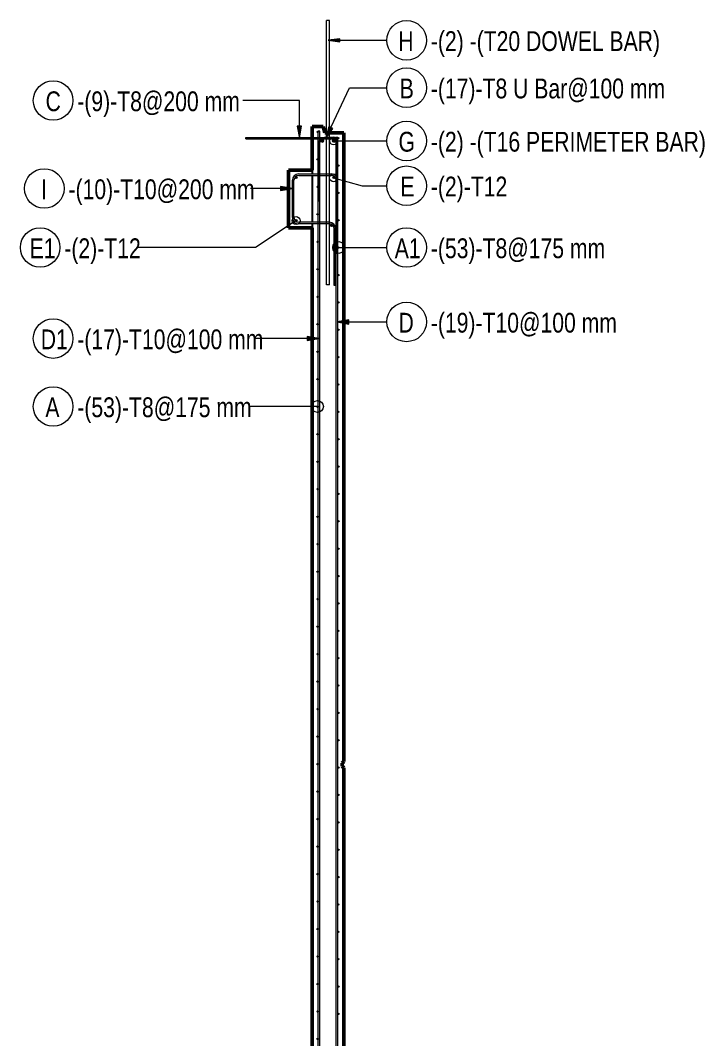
# Model space of a CAD drawing. Header units: millimetres. Extents: x -7118 to 5307, y -2677 to 10400.
# Drawn here: x 983 to 5307, y 1933 to 8370 of the extents above; entities that cross this region are included whole.
import ezdxf

# ---------------------------------------------------------------- set-up
doc = ezdxf.new("R2010")
doc.units = ezdxf.units.MM
for name, color, linetype, lineweight in [('A-WALL', 113, 'Continuous', 25), ('S-BEAM', 12, 'Continuous', 18), ('S-RBAR', 171, 'Continuous', 18), ('S-RBAR-IDEN', 171, 'Continuous', 9)]:
    doc.layers.add(name, color=color, linetype=linetype, lineweight=lineweight)
doc.styles.add('Nirmala UI Semilight', font='NirmalaS.ttf', dxfattribs={"width": 0.8, "height": 125})

# ---------------------------------------------------------------- blocks, each defined once
blk = doc.blocks.new('M_Rebar Tag_rfa MARK - DOT 1 MM-794228-Elevation Right 1')
at = {"layer": 'S-RBAR-IDEN'}
blk.add_circle((18532.4, -1343.3), 125, dxfattribs=at)
blk = doc.blocks.new('M_Rebar Tag_rfa Dimension - ARROW-793927-Elevation Right 1')
at = {"layer": 'S-RBAR-IDEN'}
blk.add_circle((18532.4, -1674.6), 125, dxfattribs=at)
blk = doc.blocks.new('M_Rebar Tag_rfa MARK - ARROW-794226-Elevation Right 1')
at = {"layer": 'S-RBAR-IDEN'}
blk.add_circle((18532.4, 8244), 125, dxfattribs=at)
blk = doc.blocks.new('M_Rebar Tag_rfa Dimension - DOT 1_5-793931-Elevation Right 1')
at = {"layer": 'S-RBAR-IDEN'}
blk.add_circle((18532.4, 6935.7), 125, dxfattribs=at)
blk = doc.blocks.new('M_Rebar Tag_rfa Dimension - DOT-793929-Elevation Right 1')
at = {"layer": 'S-RBAR-IDEN'}
blk.add_circle((16216.4, 6935.7), 125, dxfattribs=at)

msp = doc.modelspace()

# ---------------------------------------------------------------- hatches: boundary and pattern name
at = {"layer": 'S-RBAR'}
h = msp.add_hatch(color=256, dxfattribs=at)
edge = h.paths.add_edge_path()
edge.add_arc((2861.21276, 7666), 4, 0, 360)
for points in [[(2861.21276, 7662), (2865.21276, 7666), (2861.21276, 7670), (2857.21276, 7666)], [(2893.84263, 7601.72295), (2899.3705, 7609.3314), (2893.84263, 7616.93986), (2884.89836, 7614.03369), (2884.89836, 7604.62912)], [(2966.01492, 7601.72295), (2971.54278, 7609.3314), (2966.01492, 7616.93986), (2957.07065, 7614.03369), (2957.07065, 7604.62912)], [(2993.21276, 7622), (2997.21276, 7626), (2993.21276, 7630), (2989.21276, 7626), (2991.84172, 7623.37104)], [(2861.21276, 7488.40385), (2865.21276, 7492.40385), (2861.21276, 7496.40385), (2857.21276, 7492.40385)], [(2993.21276, 7449.17308), (2997.21276, 7453.17308), (2993.21276, 7457.17308), (2989.21276, 7453.17308)], [(2725.9067, 7371.5726), (2731.9067, 7377.5726), (2725.9067, 7383.5726), (2719.9067, 7377.5726)], [(2963.54278, 7371.5726), (2969.54278, 7377.5726), (2963.54278, 7383.5726), (2957.54278, 7377.5726)], [(2861.21276, 7314.80769), (2865.21276, 7318.80769), (2861.21276, 7322.80769), (2857.21276, 7318.80769)], [(2993.21276, 7276.34615), (2997.21276, 7280.34615), (2993.21276, 7284.34615), (2989.21276, 7280.34615)], [(2861.21276, 7141.21154), (2865.21276, 7145.21154), (2861.21276, 7149.21154), (2857.21276, 7145.21154)], [(2725.9067, 7099.50987), (2731.9067, 7105.50987), (2725.9067, 7111.50987), (2719.9067, 7105.50987)], [(2949.52563, 7068.82974), (2955.52563, 7074.82974), (2949.52563, 7080.82974), (2943.52563, 7074.82974)], [(2993.21276, 7103.51923), (2997.21276, 7107.51923), (2993.21276, 7111.51923), (2989.21276, 7107.51923)], [(2861.21276, 6967.61538), (2865.21276, 6971.61538), (2861.21276, 6975.61538), (2857.21276, 6971.61538)], [(2993.21276, 6930.69231), (2997.21276, 6934.69231), (2993.21276, 6938.69231), (2989.21276, 6934.69231)], [(2861.21276, 6794.01923), (2865.21276, 6798.01923), (2861.21276, 6802.01923), (2857.21276, 6798.01923)], [(2993.21276, 6757.86538), (2997.21276, 6761.86538), (2993.21276, 6765.86538), (2989.21276, 6761.86538)], [(2861.21276, 6620.42308), (2865.21276, 6624.42308), (2861.21276, 6628.42308), (2857.21276, 6624.42308)], [(2993.21276, 6585.03846), (2997.21276, 6589.03846), (2993.21276, 6593.03846), (2989.21276, 6589.03846)], [(2861.21276, 6446.82692), (2865.21276, 6450.82692), (2861.21276, 6454.82692), (2857.21276, 6450.82692)], [(2993.21276, 6412.21154), (2997.21276, 6416.21154), (2993.21276, 6420.21154), (2989.21276, 6416.21154)], [(2861.21276, 6273.23077), (2865.21276, 6277.23077), (2861.21276, 6281.23077), (2857.21276, 6277.23077)], [(2993.21276, 6239.38462), (2997.21276, 6243.38462), (2993.21276, 6247.38462), (2989.21276, 6243.38462)], [(2861.21276, 6099.63462), (2865.21276, 6103.63462), (2861.21276, 6107.63462), (2857.21276, 6103.63462)], [(2993.21276, 6066.55769), (2997.21276, 6070.55769), (2993.21276, 6074.55769), (2989.21276, 6070.55769)], [(2861.21276, 5926.03846), (2865.21276, 5930.03846), (2861.21276, 5934.03846), (2857.21276, 5930.03846)], [(2993.21276, 5893.73077), (2997.21276, 5897.73077), (2993.21276, 5901.73077), (2989.21276, 5897.73077)], [(2861.21276, 5752.44231), (2865.21276, 5756.44231), (2861.21276, 5760.44231), (2857.21276, 5756.44231)], [(2993.21276, 5720.90385), (2997.21276, 5724.90385), (2993.21276, 5728.90385), (2989.21276, 5724.90385)], [(2861.21276, 5578.84615), (2865.21276, 5582.84615), (2861.21276, 5586.84615), (2857.21276, 5582.84615)], [(2993.21276, 5548.07692), (2997.21276, 5552.07692), (2993.21276, 5556.07692), (2989.21276, 5552.07692)], [(2861.21276, 5405.25), (2865.21276, 5409.25), (2861.21276, 5413.25), (2857.21276, 5409.25)], [(2993.21276, 5375.25), (2997.21276, 5379.25), (2993.21276, 5383.25), (2989.21276, 5379.25)], [(2861.21276, 5231.65385), (2865.21276, 5235.65385), (2861.21276, 5239.65385), (2857.21276, 5235.65385)], [(2993.21276, 5202.42308), (2997.21276, 5206.42308), (2993.21276, 5210.42308), (2989.21276, 5206.42308)], [(2861.21276, 5058.05769), (2865.21276, 5062.05769), (2861.21276, 5066.05769), (2857.21276, 5062.05769)], [(2993.21276, 5029.59615), (2997.21276, 5033.59615), (2993.21276, 5037.59615), (2989.21276, 5033.59615)], [(2861.21276, 4884.46154), (2865.21276, 4888.46154), (2861.21276, 4892.46154), (2857.21276, 4888.46154)], [(2993.21276, 4856.76923), (2997.21276, 4860.76923), (2993.21276, 4864.76923), (2989.21276, 4860.76923)], [(2861.21276, 4710.86538), (2865.21276, 4714.86538), (2861.21276, 4718.86538), (2857.21276, 4714.86538)], [(2993.21276, 4683.94231), (2997.21276, 4687.94231), (2993.21276, 4691.94231), (2989.21276, 4687.94231)], [(2861.21276, 4537.26923), (2865.21276, 4541.26923), (2861.21276, 4545.26923), (2857.21276, 4541.26923)], [(2993.21276, 4511.11538), (2997.21276, 4515.11538), (2993.21276, 4519.11538), (2989.21276, 4515.11538)], [(2861.21276, 4363.67308), (2865.21276, 4367.67308), (2861.21276, 4371.67308), (2857.21276, 4367.67308)], [(2993.21276, 4338.28846), (2997.21276, 4342.28846), (2993.21276, 4346.28846), (2989.21276, 4342.28846)], [(2861.21276, 4190.07692), (2865.21276, 4194.07692), (2861.21276, 4198.07692), (2857.21276, 4194.07692)], [(2993.21276, 4165.46154), (2997.21276, 4169.46154), (2993.21276, 4173.46154), (2989.21276, 4169.46154)], [(2861.21276, 4016.48077), (2865.21276, 4020.48077), (2861.21276, 4024.48077), (2857.21276, 4020.48077)], [(2993.21276, 3992.63462), (2997.21276, 3996.63462), (2993.21276, 4000.63462), (2989.21276, 3996.63462)], [(2861.21276, 3842.88462), (2865.21276, 3846.88462), (2861.21276, 3850.88462), (2857.21276, 3846.88462)], [(2993.21276, 3819.80769), (2997.21276, 3823.80769), (2993.21276, 3827.80769), (2989.21276, 3823.80769)], [(2861.21276, 3669.28846), (2865.21276, 3673.28846), (2861.21276, 3677.28846), (2857.21276, 3673.28846)], [(2993.21276, 3646.98077), (2997.21276, 3650.98077), (2993.21276, 3654.98077), (2989.21276, 3650.98077)], [(2861.21276, 3495.69231), (2865.21276, 3499.69231), (2861.21276, 3503.69231), (2857.21276, 3499.69231)], [(2993.21276, 3474.15385), (2997.21276, 3478.15385), (2993.21276, 3482.15385), (2989.21276, 3478.15385)], [(2861.21276, 3322.09615), (2865.21276, 3326.09615), (2861.21276, 3330.09615), (2857.21276, 3326.09615)], [(2993.21276, 3301.32692), (2997.21276, 3305.32692), (2993.21276, 3309.32692), (2989.21276, 3305.32692)], [(2861.21276, 3148.5), (2865.21276, 3152.5), (2861.21276, 3156.5), (2857.21276, 3152.5)], [(2993.21276, 3128.5), (2997.21276, 3132.5), (2993.21276, 3136.5), (2989.21276, 3132.5)], [(2861.21276, 2974.90385), (2865.21276, 2978.90385), (2861.21276, 2982.90385), (2857.21276, 2978.90385)], [(2993.21276, 2955.67308), (2997.21276, 2959.67308), (2993.21276, 2963.67308), (2989.21276, 2959.67308)], [(2861.21276, 2801.30769), (2865.21276, 2805.30769), (2861.21276, 2809.30769), (2857.21276, 2805.30769)], [(2993.21276, 2782.84615), (2997.21276, 2786.84615), (2993.21276, 2790.84615), (2989.21276, 2786.84615)], [(2861.21276, 2627.71154), (2865.21276, 2631.71154), (2861.21276, 2635.71154), (2857.21276, 2631.71154)], [(2993.21276, 2610.01923), (2997.21276, 2614.01923), (2993.21276, 2618.01923), (2989.21276, 2614.01923)], [(2861.21276, 2454.11538), (2865.21276, 2458.11538), (2861.21276, 2462.11538), (2857.21276, 2458.11538)], [(2993.21276, 2437.19231), (2997.21276, 2441.19231), (2993.21276, 2445.19231), (2989.21276, 2441.19231)], [(2861.21276, 2280.51923), (2865.21276, 2284.51923), (2861.21276, 2288.51923), (2857.21276, 2284.51923)], [(2993.21276, 2264.36538), (2997.21276, 2268.36538), (2993.21276, 2272.36538), (2989.21276, 2268.36538)], [(2861.21276, 2106.92308), (2865.21276, 2110.92308), (2861.21276, 2114.92308), (2857.21276, 2110.92308)], [(2993.21276, 2091.53846), (2997.21276, 2095.53846), (2993.21276, 2099.53846), (2989.21276, 2095.53846)], [(2861.21276, 1933.32692), (2865.21276, 1937.32692), (2861.21276, 1941.32692), (2857.21276, 1937.32692)]]:
    msp.add_hatch(color=256, dxfattribs=at).paths.add_polyline_path(points)
h = msp.add_hatch(color=256, dxfattribs=at)
edge = h.paths.add_edge_path()
edge.add_arc((2891.3705, 7609.3314), 8, 0, 360)
h = msp.add_hatch(color=256, dxfattribs=at)
edge = h.paths.add_edge_path()
edge.add_arc((2963.54278, 7609.3314), 8, 0, 360)
h = msp.add_hatch(color=256, dxfattribs=at)
edge = h.paths.add_edge_path()
edge.add_arc((2993.21276, 7626), 4, 0, 360)
h = msp.add_hatch(color=256, dxfattribs=at)
edge = h.paths.add_edge_path()
edge.add_arc((2861.21276, 7492.40385), 4, 0, 360)
h = msp.add_hatch(color=256, dxfattribs=at)
edge = h.paths.add_edge_path()
edge.add_arc((2993.21276, 7453.17308), 4, 0, 360)
h = msp.add_hatch(color=256, dxfattribs=at)
edge = h.paths.add_edge_path()
edge.add_arc((2725.9067, 7377.5726), 6, 0, 360)
h = msp.add_hatch(color=256, dxfattribs=at)
edge = h.paths.add_edge_path()
edge.add_arc((2963.54278, 7377.5726), 6, 0, 360)
h = msp.add_hatch(color=256, dxfattribs=at)
edge = h.paths.add_edge_path()
edge.add_arc((2861.21276, 7318.80769), 4, 0, 360)
h = msp.add_hatch(color=256, dxfattribs=at)
edge = h.paths.add_edge_path()
edge.add_arc((2993.21276, 7280.34615), 4, 0, 360)
h = msp.add_hatch(color=256, dxfattribs=at)
edge = h.paths.add_edge_path()
edge.add_arc((2861.21276, 7145.21154), 4, 0, 360)
h = msp.add_hatch(color=256, dxfattribs=at)
edge = h.paths.add_edge_path()
edge.add_arc((2725.9067, 7105.50987), 6, 0, 360)
h = msp.add_hatch(color=256, dxfattribs=at)
edge = h.paths.add_edge_path()
edge.add_arc((2949.52563, 7074.82974), 6, 0, 360)
h = msp.add_hatch(color=256, dxfattribs=at)
edge = h.paths.add_edge_path()
edge.add_arc((2993.21276, 7107.51923), 4, 0, 360)
h = msp.add_hatch(color=256, dxfattribs=at)
edge = h.paths.add_edge_path()
edge.add_arc((2861.21276, 6971.61538), 4, 0, 360)
h = msp.add_hatch(color=256, dxfattribs=at)
edge = h.paths.add_edge_path()
edge.add_arc((2993.21276, 6934.69231), 4, 0, 360)
h = msp.add_hatch(color=256, dxfattribs=at)
edge = h.paths.add_edge_path()
edge.add_arc((2861.21276, 6798.01923), 4, 0, 360)
h = msp.add_hatch(color=256, dxfattribs=at)
edge = h.paths.add_edge_path()
edge.add_arc((2993.21276, 6761.86538), 4, 0, 360)
h = msp.add_hatch(color=256, dxfattribs=at)
edge = h.paths.add_edge_path()
edge.add_arc((2861.21276, 6624.42308), 4, 0, 360)
h = msp.add_hatch(color=256, dxfattribs=at)
edge = h.paths.add_edge_path()
edge.add_arc((2993.21276, 6589.03846), 4, 0, 360)
h = msp.add_hatch(color=256, dxfattribs=at)
edge = h.paths.add_edge_path()
edge.add_arc((2861.21276, 6450.82692), 4, 0, 360)
h = msp.add_hatch(color=256, dxfattribs=at)
edge = h.paths.add_edge_path()
edge.add_arc((2993.21276, 6416.21154), 4, 0, 360)
h = msp.add_hatch(color=256, dxfattribs=at)
edge = h.paths.add_edge_path()
edge.add_arc((2861.21276, 6277.23077), 4, 0, 360)
h = msp.add_hatch(color=256, dxfattribs=at)
edge = h.paths.add_edge_path()
edge.add_arc((2993.21276, 6243.38462), 4, 0, 360)
h = msp.add_hatch(color=256, dxfattribs=at)
edge = h.paths.add_edge_path()
edge.add_arc((2861.21276, 6103.63462), 4, 0, 360)
h = msp.add_hatch(color=256, dxfattribs=at)
edge = h.paths.add_edge_path()
edge.add_arc((2993.21276, 6070.55769), 4, 0, 360)
h = msp.add_hatch(color=256, dxfattribs=at)
edge = h.paths.add_edge_path()
edge.add_arc((2861.21276, 5930.03846), 4, 0, 360)
h = msp.add_hatch(color=256, dxfattribs=at)
edge = h.paths.add_edge_path()
edge.add_arc((2993.21276, 5897.73077), 4, 0, 360)
h = msp.add_hatch(color=256, dxfattribs=at)
edge = h.paths.add_edge_path()
edge.add_arc((2861.21276, 5756.44231), 4, 0, 360)
h = msp.add_hatch(color=256, dxfattribs=at)
edge = h.paths.add_edge_path()
edge.add_arc((2993.21276, 5724.90385), 4, 0, 360)
h = msp.add_hatch(color=256, dxfattribs=at)
edge = h.paths.add_edge_path()
edge.add_arc((2861.21276, 5582.84615), 4, 0, 360)
h = msp.add_hatch(color=256, dxfattribs=at)
edge = h.paths.add_edge_path()
edge.add_arc((2993.21276, 5552.07692), 4, 0, 360)
h = msp.add_hatch(color=256, dxfattribs=at)
edge = h.paths.add_edge_path()
edge.add_arc((2861.21276, 5409.25), 4, 0, 360)
h = msp.add_hatch(color=256, dxfattribs=at)
edge = h.paths.add_edge_path()
edge.add_arc((2993.21276, 5379.25), 4, 0, 360)
h = msp.add_hatch(color=256, dxfattribs=at)
edge = h.paths.add_edge_path()
edge.add_arc((2861.21276, 5235.65385), 4, 0, 360)
h = msp.add_hatch(color=256, dxfattribs=at)
edge = h.paths.add_edge_path()
edge.add_arc((2993.21276, 5206.42308), 4, 0, 360)
h = msp.add_hatch(color=256, dxfattribs=at)
edge = h.paths.add_edge_path()
edge.add_arc((2861.21276, 5062.05769), 4, 0, 360)
h = msp.add_hatch(color=256, dxfattribs=at)
edge = h.paths.add_edge_path()
edge.add_arc((2993.21276, 5033.59615), 4, 0, 360)
h = msp.add_hatch(color=256, dxfattribs=at)
edge = h.paths.add_edge_path()
edge.add_arc((2861.21276, 4888.46154), 4, 0, 360)
h = msp.add_hatch(color=256, dxfattribs=at)
edge = h.paths.add_edge_path()
edge.add_arc((2993.21276, 4860.76923), 4, 0, 360)
h = msp.add_hatch(color=256, dxfattribs=at)
edge = h.paths.add_edge_path()
edge.add_arc((2861.21276, 4714.86538), 4, 0, 360)
h = msp.add_hatch(color=256, dxfattribs=at)
edge = h.paths.add_edge_path()
edge.add_arc((2993.21276, 4687.94231), 4, 0, 360)
h = msp.add_hatch(color=256, dxfattribs=at)
edge = h.paths.add_edge_path()
edge.add_arc((2861.21276, 4541.26923), 4, 0, 360)
h = msp.add_hatch(color=256, dxfattribs=at)
edge = h.paths.add_edge_path()
edge.add_arc((2993.21276, 4515.11538), 4, 0, 360)
h = msp.add_hatch(color=256, dxfattribs=at)
edge = h.paths.add_edge_path()
edge.add_arc((2861.21276, 4367.67308), 4, 0, 360)
h = msp.add_hatch(color=256, dxfattribs=at)
edge = h.paths.add_edge_path()
edge.add_arc((2993.21276, 4342.28846), 4, 0, 360)
h = msp.add_hatch(color=256, dxfattribs=at)
edge = h.paths.add_edge_path()
edge.add_arc((2861.21276, 4194.07692), 4, 0, 360)
h = msp.add_hatch(color=256, dxfattribs=at)
edge = h.paths.add_edge_path()
edge.add_arc((2993.21276, 4169.46154), 4, 0, 360)
h = msp.add_hatch(color=256, dxfattribs=at)
edge = h.paths.add_edge_path()
edge.add_arc((2861.21276, 4020.48077), 4, 0, 360)
h = msp.add_hatch(color=256, dxfattribs=at)
edge = h.paths.add_edge_path()
edge.add_arc((2993.21276, 3996.63462), 4, 0, 360)
h = msp.add_hatch(color=256, dxfattribs=at)
edge = h.paths.add_edge_path()
edge.add_arc((2861.21276, 3846.88462), 4, 0, 360)
h = msp.add_hatch(color=256, dxfattribs=at)
edge = h.paths.add_edge_path()
edge.add_arc((2993.21276, 3823.80769), 4, 0, 360)
h = msp.add_hatch(color=256, dxfattribs=at)
edge = h.paths.add_edge_path()
edge.add_arc((2861.21276, 3673.28846), 4, 0, 360)
h = msp.add_hatch(color=256, dxfattribs=at)
edge = h.paths.add_edge_path()
edge.add_arc((2993.21276, 3650.98077), 4, 0, 360)
h = msp.add_hatch(color=256, dxfattribs=at)
edge = h.paths.add_edge_path()
edge.add_arc((2861.21276, 3499.69231), 4, 0, 360)
h = msp.add_hatch(color=256, dxfattribs=at)
edge = h.paths.add_edge_path()
edge.add_arc((2993.21276, 3478.15385), 4, 0, 360)
h = msp.add_hatch(color=256, dxfattribs=at)
edge = h.paths.add_edge_path()
edge.add_arc((2861.21276, 3326.09615), 4, 0, 360)
h = msp.add_hatch(color=256, dxfattribs=at)
edge = h.paths.add_edge_path()
edge.add_arc((2993.21276, 3305.32692), 4, 0, 360)
h = msp.add_hatch(color=256, dxfattribs=at)
edge = h.paths.add_edge_path()
edge.add_arc((2861.21276, 3152.5), 4, 0, 360)
h = msp.add_hatch(color=256, dxfattribs=at)
edge = h.paths.add_edge_path()
edge.add_arc((2993.21276, 3132.5), 4, 0, 360)
h = msp.add_hatch(color=256, dxfattribs=at)
edge = h.paths.add_edge_path()
edge.add_arc((2861.21276, 2978.90385), 4, 0, 360)
h = msp.add_hatch(color=256, dxfattribs=at)
edge = h.paths.add_edge_path()
edge.add_arc((2993.21276, 2959.67308), 4, 0, 360)
h = msp.add_hatch(color=256, dxfattribs=at)
edge = h.paths.add_edge_path()
edge.add_arc((2861.21276, 2805.30769), 4, 0, 360)
h = msp.add_hatch(color=256, dxfattribs=at)
edge = h.paths.add_edge_path()
edge.add_arc((2993.21276, 2786.84615), 4, 0, 360)
h = msp.add_hatch(color=256, dxfattribs=at)
edge = h.paths.add_edge_path()
edge.add_arc((2861.21276, 2631.71154), 4, 0, 360)
h = msp.add_hatch(color=256, dxfattribs=at)
edge = h.paths.add_edge_path()
edge.add_arc((2993.21276, 2614.01923), 4, 0, 360)
h = msp.add_hatch(color=256, dxfattribs=at)
edge = h.paths.add_edge_path()
edge.add_arc((2861.21276, 2458.11538), 4, 0, 360)
h = msp.add_hatch(color=256, dxfattribs=at)
edge = h.paths.add_edge_path()
edge.add_arc((2993.21276, 2441.19231), 4, 0, 360)
h = msp.add_hatch(color=256, dxfattribs=at)
edge = h.paths.add_edge_path()
edge.add_arc((2861.21276, 2284.51923), 4, 0, 360)
h = msp.add_hatch(color=256, dxfattribs=at)
edge = h.paths.add_edge_path()
edge.add_arc((2993.21276, 2268.36538), 4, 0, 360)
h = msp.add_hatch(color=256, dxfattribs=at)
edge = h.paths.add_edge_path()
edge.add_arc((2861.21276, 2110.92308), 4, 0, 360)
h = msp.add_hatch(color=256, dxfattribs=at)
edge = h.paths.add_edge_path()
edge.add_arc((2993.21276, 2095.53846), 4, 0, 360)
h = msp.add_hatch(color=256, dxfattribs=at)
edge = h.paths.add_edge_path()
edge.add_arc((2861.21276, 1937.32692), 4, 0, 360)
at = {"layer": 'S-RBAR-IDEN'}
for points in [[(2927.21276, 8244.02067), (3002.21276, 8234.14674), (3002.21276, 8253.89461)], [(2746.19464, 7626), (2759.41917, 7701), (2732.97012, 7701)], [(2912.67328, 7625.95633), (2956.75526, 7688.05839), (2932.85664, 7699.39011)], [(2702.87065, 7308.33273), (2627.87065, 7321.55725), (2627.87065, 7295.10821)], [(2984.21276, 6465.6752), (3059.21276, 6452.45067), (3059.21276, 6478.89972)], [(2870.21276, 6360.61577), (2795.21276, 6373.8403), (2795.21276, 6347.39125)]]:
    msp.add_hatch(color=256, dxfattribs=at).paths.add_polyline_path(points)

# ---------------------------------------------------------------- linework, layer by layer
at = {"layer": 'A-WALL', "lineweight": 50}
for p, q in [((2897.33243, 7700), (2827.21276, 7700)), ((2827.21276, 7700), (2827.21276, 7630)), ((2907.33243, 7660), (2897.33243, 7700)), ((2917.21276, 7660), (2907.33243, 7660)), ((3027.21276, 7660), (2937.21276, 7660)), ((3027.21276, 3690), (3027.21276, 7660)), ((2827.21276, 7622), (2827.21276, 7425)), ((2827.21276, 7060), (2827.21276, -1395)), ((3017.21276, 3680), (3027.21276, 3690)), ((3017.21276, 3660), (3017.21276, 3680)), ((3027.21276, 3650), (3017.21276, 3660)), ((3027.21276, -1395), (3027.21276, 3650))]:
    msp.add_line(p, q, dxfattribs=at)
at = {"layer": 'A-WALL'}
for p, q in [((2827.21276, 7425), (2827.21276, 7400)), ((2827.21276, 7390), (2827.21276, 7095)), ((2827.21276, 7085), (2827.21276, 7060))]:
    msp.add_line(p, q, dxfattribs=at)
at = {"layer": 'S-BEAM', "lineweight": 50}
for p, q in [((2677.21276, 7425), (2677.21276, 7060)), ((2827.21276, 7425), (2677.21276, 7425)), ((2677.21276, 7060), (2827.21276, 7060))]:
    msp.add_line(p, q, dxfattribs=at)
at = {"layer": 'S-BEAM'}
for p, q in [((2827.21276, 7400), (2827.21276, 7425)), ((2827.21276, 7095), (2827.21276, 7390)), ((2827.21276, 7060), (2827.21276, 7085))]:
    msp.add_line(p, q, dxfattribs=at)
at = {"layer": 'S-RBAR'}
for p, q in [((2937.21276, 8370), (2917.21276, 8370)), ((2917.21276, 6700), (2917.21276, 8370)), ((2937.21276, 6700), (2937.21276, 8370)), ((2861.21276, 7670), (2857.21276, 7666)), ((2857.21276, 7666), (2861.21276, 7662)), ((2865.21276, 7666), (2861.21276, 7670)), ((2861.21276, 7662), (2865.21276, 7666)), ((2875.21276, 7669.87159), (2865.21276, 7669.87159)), ((2865.21276, -1365), (2865.21276, 7669.87159)), ((2875.21276, -1365), (2875.21276, 7669.87159)), ((2407.21276, 7630), (2963.21276, 7630)), ((2407.21276, 7622), (2407.21276, 7630)), ((2407.21276, 7622), (2963.21276, 7622)), ((2893.84263, 7616.93986), (2884.89836, 7614.03369)), ((2884.89836, 7614.03369), (2884.89836, 7604.62912)), ((2884.89836, 7604.62912), (2893.84263, 7601.72295)), ((2899.3705, 7609.3314), (2893.84263, 7616.93986)), ((2893.84263, 7601.72295), (2899.3705, 7609.3314)), ((2949.21276, 7630), (2905.21276, 7630)), ((2949.21276, 7622), (2905.21276, 7622)), ((2966.01492, 7616.93986), (2957.07065, 7614.03369)), ((2957.07065, 7614.03369), (2957.07065, 7604.62912)), ((2957.07065, 7604.62912), (2966.01492, 7601.72295)), ((2971.54278, 7609.3314), (2966.01492, 7616.93986)), ((2966.01492, 7601.72295), (2971.54278, 7609.3314)), ((2989.21276, 7630), (2979.21276, 7630)), ((2979.21276, -1365), (2979.21276, 7630)), ((2979.21276, 7606), (2979.21276, 7130)), ((2987.21276, 7606), (2987.21276, 7130)), ((2989.21276, -1365), (2989.21276, 7630)), ((2993.21276, 7630), (2989.21276, 7626)), ((2989.21276, 7626), (2991.84172, 7623.37104)), ((2991.84172, 7623.37104), (2993.21276, 7622)), ((2997.21276, 7626), (2993.21276, 7630)), ((2993.21276, 7622), (2997.21276, 7626)), ((2865.21276, 7590), (2865.21276, 7230)), ((2873.21276, 7590), (2873.21276, 7230)), ((2981.21276, 7230), (2981.21276, 7590)), ((2989.21276, 7230), (2989.21276, 7590)), ((2861.21276, 7496.40385), (2857.21276, 7492.40385)), ((2857.21276, 7492.40385), (2861.21276, 7488.40385)), ((2865.21276, 7492.40385), (2861.21276, 7496.40385)), ((2861.21276, 7488.40385), (2865.21276, 7492.40385)), ((2993.21276, 7457.17308), (2989.21276, 7453.17308)), ((2989.21276, 7453.17308), (2993.21276, 7449.17308)), ((2997.21276, 7453.17308), (2993.21276, 7457.17308)), ((2993.21276, 7449.17308), (2997.21276, 7453.17308)), ((2702.21276, 7125), (2702.21276, 7360)), ((2712.21276, 7125), (2712.21276, 7360)), ((2725.9067, 7383.5726), (2719.9067, 7377.5726)), ((2719.9067, 7377.5726), (2725.9067, 7371.5726)), ((2731.9067, 7377.5726), (2725.9067, 7383.5726)), ((2725.9067, 7371.5726), (2731.9067, 7377.5726)), ((2742.21276, 7400), (2948.02005, 7400)), ((2742.21276, 7390), (2948.02005, 7390)), ((2963.54278, 7383.5726), (2957.54278, 7377.5726)), ((2957.54278, 7377.5726), (2963.54278, 7371.5726)), ((2969.54278, 7377.5726), (2963.54278, 7383.5726)), ((2963.54278, 7371.5726), (2969.54278, 7377.5726)), ((2978.02005, 7360), (2978.02005, 6900)), ((2988.02005, 7360), (2988.02005, 6900)), ((2861.21276, 7322.80769), (2857.21276, 7318.80769)), ((2857.21276, 7318.80769), (2861.21276, 7314.80769)), ((2865.21276, 7318.80769), (2861.21276, 7322.80769)), ((2861.21276, 7314.80769), (2865.21276, 7318.80769)), ((2993.21276, 7284.34615), (2989.21276, 7280.34615)), ((2989.21276, 7280.34615), (2993.21276, 7276.34615)), ((2997.21276, 7280.34615), (2993.21276, 7284.34615)), ((2993.21276, 7276.34615), (2997.21276, 7280.34615)), ((2865.21276, 7230), (2873.21276, 7230)), ((2989.21276, 7230), (2981.21276, 7230)), ((2861.21276, 7149.21154), (2857.21276, 7145.21154)), ((2857.21276, 7145.21154), (2861.21276, 7141.21154)), ((2865.21276, 7145.21154), (2861.21276, 7149.21154)), ((2861.21276, 7141.21154), (2865.21276, 7145.21154)), ((2725.9067, 7111.50987), (2719.9067, 7105.50987)), ((2719.9067, 7105.50987), (2725.9067, 7099.50987)), ((2731.9067, 7105.50987), (2725.9067, 7111.50987)), ((2725.9067, 7099.50987), (2731.9067, 7105.50987)), ((2935.56848, 7095), (2742.21276, 7095)), ((2935.56848, 7085), (2742.21276, 7085)), ((2949.52563, 7080.82974), (2943.52563, 7074.82974)), ((2955.52563, 7074.82974), (2949.52563, 7080.82974)), ((2979.21276, 7130), (2987.21276, 7130)), ((2993.21276, 7111.51923), (2989.21276, 7107.51923)), ((2989.21276, 7107.51923), (2993.21276, 7103.51923)), ((2997.21276, 7107.51923), (2993.21276, 7111.51923)), ((2993.21276, 7103.51923), (2997.21276, 7107.51923)), ((2943.52563, 7074.82974), (2949.52563, 7068.82974)), ((2949.52563, 7068.82974), (2955.52563, 7074.82974)), ((2965.56848, 6695), (2965.56848, 7055)), ((2975.56848, 6695), (2975.56848, 7055)), ((2861.21276, 6975.61538), (2857.21276, 6971.61538)), ((2857.21276, 6971.61538), (2861.21276, 6967.61538)), ((2865.21276, 6971.61538), (2861.21276, 6975.61538)), ((2861.21276, 6967.61538), (2865.21276, 6971.61538)), ((2978.02005, 6900), (2988.02005, 6900)), ((2993.21276, 6938.69231), (2989.21276, 6934.69231)), ((2989.21276, 6934.69231), (2993.21276, 6930.69231)), ((2997.21276, 6934.69231), (2993.21276, 6938.69231)), ((2993.21276, 6930.69231), (2997.21276, 6934.69231)), ((2861.21276, 6802.01923), (2857.21276, 6798.01923)), ((2857.21276, 6798.01923), (2861.21276, 6794.01923)), ((2865.21276, 6798.01923), (2861.21276, 6802.01923)), ((2861.21276, 6794.01923), (2865.21276, 6798.01923)), ((2993.21276, 6765.86538), (2989.21276, 6761.86538)), ((2989.21276, 6761.86538), (2993.21276, 6757.86538)), ((2997.21276, 6761.86538), (2993.21276, 6765.86538)), ((2993.21276, 6757.86538), (2997.21276, 6761.86538)), ((2937.21276, 6700), (2917.21276, 6700)), ((2975.56848, 6695), (2965.56848, 6695)), ((2861.21276, 6628.42308), (2857.21276, 6624.42308)), ((2857.21276, 6624.42308), (2861.21276, 6620.42308)), ((2865.21276, 6624.42308), (2861.21276, 6628.42308)), ((2861.21276, 6620.42308), (2865.21276, 6624.42308)), ((2993.21276, 6593.03846), (2989.21276, 6589.03846)), ((2989.21276, 6589.03846), (2993.21276, 6585.03846)), ((2997.21276, 6589.03846), (2993.21276, 6593.03846)), ((2993.21276, 6585.03846), (2997.21276, 6589.03846)), ((2861.21276, 6454.82692), (2857.21276, 6450.82692)), ((2857.21276, 6450.82692), (2861.21276, 6446.82692)), ((2865.21276, 6450.82692), (2861.21276, 6454.82692)), ((2861.21276, 6446.82692), (2865.21276, 6450.82692)), ((2993.21276, 6420.21154), (2989.21276, 6416.21154)), ((2989.21276, 6416.21154), (2993.21276, 6412.21154)), ((2997.21276, 6416.21154), (2993.21276, 6420.21154)), ((2993.21276, 6412.21154), (2997.21276, 6416.21154)), ((2861.21276, 6281.23077), (2857.21276, 6277.23077)), ((2857.21276, 6277.23077), (2861.21276, 6273.23077)), ((2865.21276, 6277.23077), (2861.21276, 6281.23077)), ((2861.21276, 6273.23077), (2865.21276, 6277.23077)), ((2993.21276, 6247.38462), (2989.21276, 6243.38462)), ((2997.21276, 6243.38462), (2993.21276, 6247.38462)), ((2989.21276, 6243.38462), (2993.21276, 6239.38462)), ((2993.21276, 6239.38462), (2997.21276, 6243.38462)), ((2861.21276, 6107.63462), (2857.21276, 6103.63462)), ((2857.21276, 6103.63462), (2861.21276, 6099.63462)), ((2865.21276, 6103.63462), (2861.21276, 6107.63462)), ((2861.21276, 6099.63462), (2865.21276, 6103.63462)), ((2993.21276, 6074.55769), (2989.21276, 6070.55769)), ((2989.21276, 6070.55769), (2993.21276, 6066.55769)), ((2997.21276, 6070.55769), (2993.21276, 6074.55769)), ((2993.21276, 6066.55769), (2997.21276, 6070.55769)), ((2861.21276, 5934.03846), (2857.21276, 5930.03846)), ((2857.21276, 5930.03846), (2861.21276, 5926.03846)), ((2865.21276, 5930.03846), (2861.21276, 5934.03846)), ((2861.21276, 5926.03846), (2865.21276, 5930.03846)), ((2993.21276, 5901.73077), (2989.21276, 5897.73077)), ((2989.21276, 5897.73077), (2993.21276, 5893.73077)), ((2997.21276, 5897.73077), (2993.21276, 5901.73077)), ((2993.21276, 5893.73077), (2997.21276, 5897.73077)), ((2861.21276, 5760.44231), (2857.21276, 5756.44231)), ((2857.21276, 5756.44231), (2861.21276, 5752.44231)), ((2865.21276, 5756.44231), (2861.21276, 5760.44231)), ((2861.21276, 5752.44231), (2865.21276, 5756.44231)), ((2993.21276, 5728.90385), (2989.21276, 5724.90385)), ((2997.21276, 5724.90385), (2993.21276, 5728.90385)), ((2989.21276, 5724.90385), (2993.21276, 5720.90385)), ((2993.21276, 5720.90385), (2997.21276, 5724.90385)), ((2861.21276, 5586.84615), (2857.21276, 5582.84615)), ((2857.21276, 5582.84615), (2861.21276, 5578.84615)), ((2865.21276, 5582.84615), (2861.21276, 5586.84615)), ((2861.21276, 5578.84615), (2865.21276, 5582.84615)), ((2993.21276, 5556.07692), (2989.21276, 5552.07692)), ((2989.21276, 5552.07692), (2993.21276, 5548.07692)), ((2997.21276, 5552.07692), (2993.21276, 5556.07692)), ((2993.21276, 5548.07692), (2997.21276, 5552.07692)), ((2861.21276, 5413.25), (2857.21276, 5409.25)), ((2857.21276, 5409.25), (2861.21276, 5405.25)), ((2865.21276, 5409.25), (2861.21276, 5413.25)), ((2861.21276, 5405.25), (2865.21276, 5409.25)), ((2993.21276, 5383.25), (2989.21276, 5379.25)), ((2989.21276, 5379.25), (2993.21276, 5375.25)), ((2997.21276, 5379.25), (2993.21276, 5383.25)), ((2993.21276, 5375.25), (2997.21276, 5379.25)), ((2861.21276, 5239.65385), (2857.21276, 5235.65385)), ((2857.21276, 5235.65385), (2861.21276, 5231.65385)), ((2865.21276, 5235.65385), (2861.21276, 5239.65385)), ((2861.21276, 5231.65385), (2865.21276, 5235.65385)), ((2993.21276, 5210.42308), (2989.21276, 5206.42308)), ((2989.21276, 5206.42308), (2993.21276, 5202.42308)), ((2997.21276, 5206.42308), (2993.21276, 5210.42308)), ((2993.21276, 5202.42308), (2997.21276, 5206.42308)), ((2861.21276, 5066.05769), (2857.21276, 5062.05769)), ((2857.21276, 5062.05769), (2861.21276, 5058.05769)), ((2865.21276, 5062.05769), (2861.21276, 5066.05769)), ((2861.21276, 5058.05769), (2865.21276, 5062.05769)), ((2993.21276, 5037.59615), (2989.21276, 5033.59615)), ((2989.21276, 5033.59615), (2993.21276, 5029.59615)), ((2997.21276, 5033.59615), (2993.21276, 5037.59615)), ((2993.21276, 5029.59615), (2997.21276, 5033.59615)), ((2861.21276, 4892.46154), (2857.21276, 4888.46154)), ((2865.21276, 4888.46154), (2861.21276, 4892.46154)), ((2857.21276, 4888.46154), (2861.21276, 4884.46154)), ((2861.21276, 4884.46154), (2865.21276, 4888.46154)), ((2993.21276, 4864.76923), (2989.21276, 4860.76923)), ((2989.21276, 4860.76923), (2993.21276, 4856.76923)), ((2997.21276, 4860.76923), (2993.21276, 4864.76923)), ((2993.21276, 4856.76923), (2997.21276, 4860.76923)), ((2861.21276, 4718.86538), (2857.21276, 4714.86538)), ((2857.21276, 4714.86538), (2861.21276, 4710.86538)), ((2865.21276, 4714.86538), (2861.21276, 4718.86538)), ((2861.21276, 4710.86538), (2865.21276, 4714.86538)), ((2993.21276, 4691.94231), (2989.21276, 4687.94231)), ((2989.21276, 4687.94231), (2993.21276, 4683.94231)), ((2997.21276, 4687.94231), (2993.21276, 4691.94231)), ((2993.21276, 4683.94231), (2997.21276, 4687.94231)), ((2861.21276, 4545.26923), (2857.21276, 4541.26923)), ((2857.21276, 4541.26923), (2861.21276, 4537.26923)), ((2865.21276, 4541.26923), (2861.21276, 4545.26923)), ((2861.21276, 4537.26923), (2865.21276, 4541.26923)), ((2993.21276, 4519.11538), (2989.21276, 4515.11538)), ((2989.21276, 4515.11538), (2993.21276, 4511.11538)), ((2997.21276, 4515.11538), (2993.21276, 4519.11538)), ((2993.21276, 4511.11538), (2997.21276, 4515.11538)), ((2861.21276, 4371.67308), (2857.21276, 4367.67308)), ((2857.21276, 4367.67308), (2861.21276, 4363.67308)), ((2865.21276, 4367.67308), (2861.21276, 4371.67308)), ((2861.21276, 4363.67308), (2865.21276, 4367.67308)), ((2993.21276, 4346.28846), (2989.21276, 4342.28846)), ((2989.21276, 4342.28846), (2993.21276, 4338.28846)), ((2997.21276, 4342.28846), (2993.21276, 4346.28846)), ((2993.21276, 4338.28846), (2997.21276, 4342.28846)), ((2861.21276, 4198.07692), (2857.21276, 4194.07692)), ((2857.21276, 4194.07692), (2861.21276, 4190.07692)), ((2865.21276, 4194.07692), (2861.21276, 4198.07692)), ((2861.21276, 4190.07692), (2865.21276, 4194.07692)), ((2993.21276, 4173.46154), (2989.21276, 4169.46154)), ((2989.21276, 4169.46154), (2993.21276, 4165.46154)), ((2997.21276, 4169.46154), (2993.21276, 4173.46154)), ((2993.21276, 4165.46154), (2997.21276, 4169.46154)), ((2861.21276, 4024.48077), (2857.21276, 4020.48077)), ((2857.21276, 4020.48077), (2861.21276, 4016.48077)), ((2865.21276, 4020.48077), (2861.21276, 4024.48077)), ((2861.21276, 4016.48077), (2865.21276, 4020.48077)), ((2993.21276, 4000.63462), (2989.21276, 3996.63462)), ((2989.21276, 3996.63462), (2993.21276, 3992.63462)), ((2997.21276, 3996.63462), (2993.21276, 4000.63462)), ((2993.21276, 3992.63462), (2997.21276, 3996.63462)), ((2861.21276, 3850.88462), (2857.21276, 3846.88462)), ((2857.21276, 3846.88462), (2861.21276, 3842.88462)), ((2865.21276, 3846.88462), (2861.21276, 3850.88462)), ((2861.21276, 3842.88462), (2865.21276, 3846.88462)), ((2993.21276, 3827.80769), (2989.21276, 3823.80769)), ((2989.21276, 3823.80769), (2993.21276, 3819.80769)), ((2997.21276, 3823.80769), (2993.21276, 3827.80769)), ((2993.21276, 3819.80769), (2997.21276, 3823.80769)), ((2861.21276, 3677.28846), (2857.21276, 3673.28846)), ((2857.21276, 3673.28846), (2861.21276, 3669.28846)), ((2865.21276, 3673.28846), (2861.21276, 3677.28846)), ((2861.21276, 3669.28846), (2865.21276, 3673.28846)), ((2993.21276, 3654.98077), (2989.21276, 3650.98077)), ((2989.21276, 3650.98077), (2993.21276, 3646.98077)), ((2997.21276, 3650.98077), (2993.21276, 3654.98077)), ((2993.21276, 3646.98077), (2997.21276, 3650.98077)), ((2861.21276, 3503.69231), (2857.21276, 3499.69231)), ((2857.21276, 3499.69231), (2861.21276, 3495.69231)), ((2865.21276, 3499.69231), (2861.21276, 3503.69231)), ((2861.21276, 3495.69231), (2865.21276, 3499.69231)), ((2993.21276, 3482.15385), (2989.21276, 3478.15385)), ((2989.21276, 3478.15385), (2993.21276, 3474.15385)), ((2997.21276, 3478.15385), (2993.21276, 3482.15385)), ((2993.21276, 3474.15385), (2997.21276, 3478.15385)), ((2861.21276, 3330.09615), (2857.21276, 3326.09615)), ((2857.21276, 3326.09615), (2861.21276, 3322.09615)), ((2865.21276, 3326.09615), (2861.21276, 3330.09615)), ((2861.21276, 3322.09615), (2865.21276, 3326.09615)), ((2993.21276, 3309.32692), (2989.21276, 3305.32692)), ((2989.21276, 3305.32692), (2993.21276, 3301.32692)), ((2997.21276, 3305.32692), (2993.21276, 3309.32692)), ((2993.21276, 3301.32692), (2997.21276, 3305.32692)), ((2861.21276, 3156.5), (2857.21276, 3152.5)), ((2865.21276, 3152.5), (2861.21276, 3156.5)), ((2857.21276, 3152.5), (2861.21276, 3148.5)), ((2861.21276, 3148.5), (2865.21276, 3152.5)), ((2993.21276, 3136.5), (2989.21276, 3132.5)), ((2989.21276, 3132.5), (2993.21276, 3128.5)), ((2997.21276, 3132.5), (2993.21276, 3136.5)), ((2993.21276, 3128.5), (2997.21276, 3132.5)), ((2861.21276, 2982.90385), (2857.21276, 2978.90385)), ((2857.21276, 2978.90385), (2861.21276, 2974.90385)), ((2865.21276, 2978.90385), (2861.21276, 2982.90385)), ((2861.21276, 2974.90385), (2865.21276, 2978.90385)), ((2993.21276, 2963.67308), (2989.21276, 2959.67308)), ((2997.21276, 2959.67308), (2993.21276, 2963.67308)), ((2989.21276, 2959.67308), (2993.21276, 2955.67308)), ((2993.21276, 2955.67308), (2997.21276, 2959.67308)), ((2861.21276, 2809.30769), (2857.21276, 2805.30769)), ((2857.21276, 2805.30769), (2861.21276, 2801.30769)), ((2865.21276, 2805.30769), (2861.21276, 2809.30769)), ((2861.21276, 2801.30769), (2865.21276, 2805.30769)), ((2993.21276, 2790.84615), (2989.21276, 2786.84615)), ((2989.21276, 2786.84615), (2993.21276, 2782.84615)), ((2997.21276, 2786.84615), (2993.21276, 2790.84615)), ((2993.21276, 2782.84615), (2997.21276, 2786.84615)), ((2861.21276, 2635.71154), (2857.21276, 2631.71154)), ((2857.21276, 2631.71154), (2861.21276, 2627.71154)), ((2865.21276, 2631.71154), (2861.21276, 2635.71154)), ((2861.21276, 2627.71154), (2865.21276, 2631.71154)), ((2993.21276, 2618.01923), (2989.21276, 2614.01923)), ((2989.21276, 2614.01923), (2993.21276, 2610.01923)), ((2997.21276, 2614.01923), (2993.21276, 2618.01923)), ((2993.21276, 2610.01923), (2997.21276, 2614.01923)), ((2861.21276, 2462.11538), (2857.21276, 2458.11538)), ((2857.21276, 2458.11538), (2861.21276, 2454.11538)), ((2865.21276, 2458.11538), (2861.21276, 2462.11538)), ((2861.21276, 2454.11538), (2865.21276, 2458.11538)), ((2993.21276, 2445.19231), (2989.21276, 2441.19231)), ((2989.21276, 2441.19231), (2993.21276, 2437.19231)), ((2997.21276, 2441.19231), (2993.21276, 2445.19231)), ((2993.21276, 2437.19231), (2997.21276, 2441.19231)), ((2861.21276, 2288.51923), (2857.21276, 2284.51923)), ((2857.21276, 2284.51923), (2861.21276, 2280.51923)), ((2865.21276, 2284.51923), (2861.21276, 2288.51923)), ((2861.21276, 2280.51923), (2865.21276, 2284.51923)), ((2993.21276, 2272.36538), (2989.21276, 2268.36538)), ((2989.21276, 2268.36538), (2993.21276, 2264.36538)), ((2997.21276, 2268.36538), (2993.21276, 2272.36538)), ((2993.21276, 2264.36538), (2997.21276, 2268.36538)), ((2861.21276, 2114.92308), (2857.21276, 2110.92308)), ((2857.21276, 2110.92308), (2861.21276, 2106.92308)), ((2865.21276, 2110.92308), (2861.21276, 2114.92308)), ((2861.21276, 2106.92308), (2865.21276, 2110.92308)), ((2993.21276, 2099.53846), (2989.21276, 2095.53846)), ((2989.21276, 2095.53846), (2993.21276, 2091.53846)), ((2997.21276, 2095.53846), (2993.21276, 2099.53846)), ((2993.21276, 2091.53846), (2997.21276, 2095.53846)), ((2861.21276, 1941.32692), (2857.21276, 1937.32692)), ((2857.21276, 1937.32692), (2861.21276, 1933.32692)), ((2865.21276, 1937.32692), (2861.21276, 1941.32692)), ((2861.21276, 1933.32692), (2865.21276, 1937.32692))]:
    msp.add_line(p, q, dxfattribs=at)
for centre, radius in [((2861.21276, 7666), 4), ((2891.3705, 7609.3314), 8), ((2963.54278, 7609.3314), 8), ((2993.21276, 7626), 4), ((2861.21276, 7492.40385), 4), ((2993.21276, 7453.17308), 4), ((2725.9067, 7377.5726), 6), ((2963.54278, 7377.5726), 6), ((2861.21276, 7318.80769), 4), ((2993.21276, 7280.34615), 4), ((2861.21276, 7145.21154), 4), ((2725.9067, 7105.50987), 6), ((2949.52563, 7074.82974), 6), ((2993.21276, 7107.51923), 4), ((2861.21276, 6971.61538), 4), ((2993.21276, 6934.69231), 4), ((2861.21276, 6798.01923), 4), ((2993.21276, 6761.86538), 4), ((2861.21276, 6624.42308), 4), ((2993.21276, 6589.03846), 4), ((2861.21276, 6450.82692), 4), ((2993.21276, 6416.21154), 4), ((2861.21276, 6277.23077), 4), ((2993.21276, 6243.38462), 4), ((2861.21276, 6103.63462), 4), ((2993.21276, 6070.55769), 4), ((2861.21276, 5930.03846), 4), ((2993.21276, 5897.73077), 4), ((2861.21276, 5756.44231), 4), ((2993.21276, 5724.90385), 4), ((2861.21276, 5582.84615), 4), ((2993.21276, 5552.07692), 4), ((2861.21276, 5409.25), 4), ((2993.21276, 5379.25), 4), ((2861.21276, 5235.65385), 4), ((2993.21276, 5206.42308), 4), ((2861.21276, 5062.05769), 4), ((2993.21276, 5033.59615), 4), ((2861.21276, 4888.46154), 4), ((2993.21276, 4860.76923), 4), ((2861.21276, 4714.86538), 4), ((2993.21276, 4687.94231), 4), ((2861.21276, 4541.26923), 4), ((2993.21276, 4515.11538), 4), ((2861.21276, 4367.67308), 4), ((2993.21276, 4342.28846), 4), ((2861.21276, 4194.07692), 4), ((2993.21276, 4169.46154), 4), ((2861.21276, 4020.48077), 4), ((2993.21276, 3996.63462), 4), ((2861.21276, 3846.88462), 4), ((2993.21276, 3823.80769), 4), ((2861.21276, 3673.28846), 4), ((2993.21276, 3650.98077), 4), ((2861.21276, 3499.69231), 4), ((2993.21276, 3478.15385), 4), ((2861.21276, 3326.09615), 4), ((2993.21276, 3305.32692), 4), ((2861.21276, 3152.5), 4), ((2993.21276, 3132.5), 4), ((2861.21276, 2978.90385), 4), ((2993.21276, 2959.67308), 4), ((2861.21276, 2805.30769), 4), ((2993.21276, 2786.84615), 4), ((2861.21276, 2631.71154), 4), ((2993.21276, 2614.01923), 4), ((2861.21276, 2458.11538), 4), ((2993.21276, 2441.19231), 4), ((2861.21276, 2284.51923), 4), ((2993.21276, 2268.36538), 4), ((2861.21276, 2110.92308), 4), ((2993.21276, 2095.53846), 4), ((2861.21276, 1937.32692), 4)]:
    msp.add_circle(centre, radius, dxfattribs=at)
for centre, radius, start, end in [((2905.21276, 7590), 40, 90, 180), ((2905.21276, 7590), 32, 90, 180), ((2949.21276, 7590), 40, 360, 90), ((2949.21276, 7590), 32, 0, 90), ((2963.21276, 7606), 24, 0, 90), ((2963.21276, 7606), 16, 0, 90), ((2742.21276, 7360), 40, 90, 180), ((2742.21276, 7360), 30, 90, 180), ((2948.02005, 7360), 40, 360, 90), ((2948.02005, 7360), 30, 360, 90), ((2742.21276, 7125), 40, 180, 270), ((2742.21276, 7125), 30, 180, 270), ((2935.56848, 7055), 40, 360, 90), ((2935.56848, 7055), 30, 360, 90)]:
    msp.add_arc(centre, radius, start, end, dxfattribs=at)
at = {"layer": 'S-RBAR-IDEN'}
for p, q in [((3002.21276, 8253.89461), (2927.21276, 8244.02067)), ((2927.21276, 8244.02067), (3002.21276, 8234.14674)), ((2927.21276, 8244.02067), (3299.18722, 8244.02067)), ((3002.21276, 8234.14674), (3002.21276, 8253.89461)), ((2912.67328, 7625.95633), (3063.89357, 7944.88047)), ((3063.89357, 7944.88047), (3299.18722, 7944.88047)), ((2746.19464, 7863.94774), (2388.04395, 7863.94774)), ((2746.19464, 7626), (2746.19464, 7863.94774)), ((2759.41917, 7701), (2732.97012, 7701)), ((2732.97012, 7701), (2746.19464, 7626)), ((2746.19464, 7626), (2759.41917, 7701)), ((2932.85664, 7699.39011), (2912.67328, 7625.95633)), ((2912.67328, 7625.95633), (2956.75526, 7688.05839)), ((2956.75526, 7688.05839), (2932.85664, 7699.39011)), ((2963.08358, 7608.56121), (3299.18722, 7608.56121)), ((2962.68601, 7375.59214), (3143.98533, 7325.71991)), ((2702.87065, 7308.33273), (2438.04395, 7308.33273)), ((2702.87065, 7308.33273), (2627.87065, 7321.55725)), ((2627.87065, 7321.55725), (2627.87065, 7295.10821)), ((2627.87065, 7295.10821), (2702.87065, 7308.33273)), ((3143.98533, 7325.71991), (3299.18722, 7325.71991)), ((2725.53957, 7105.51266), (2470.04395, 6935.72186)), ((2470.04395, 6935.72186), (1726.56186, 6935.72186)), ((2994.58984, 6935.72186), (3299.18722, 6935.72186)), ((3059.21276, 6478.89972), (2984.21276, 6465.6752)), ((2984.21276, 6465.6752), (3059.21276, 6452.45067)), ((2984.21276, 6465.6752), (3299.18722, 6465.6752)), ((3059.21276, 6452.45067), (3059.21276, 6478.89972)), ((2870.21276, 6360.61577), (2795.21276, 6373.8403)), ((2795.21276, 6373.8403), (2795.21276, 6347.39125)), ((2870.21276, 6360.61577), (2470.04395, 6360.61577)), ((2795.21276, 6347.39125), (2870.21276, 6360.61577)), ((2860.62294, 5931.65951), (2438.44395, 5931.65951))]:
    msp.add_line(p, q, dxfattribs=at)
for centre, radius in [((2963.08358, 7608.56121), 25), ((2962.68601, 7375.59214), 25), ((2725.53957, 7105.51266), 25), ((2994.58984, 6935.72186), 37.5), ((2860.62294, 5931.65951), 37.5)]:
    msp.add_circle(centre, radius, dxfattribs=at)

# ---------------------------------------------------------------- block references
for name, p in [('M_Rebar Tag_rfa MARK - ARROW-794226-Elevation Right 1', (-15108.21774, 0)), ('M_Rebar Tag_rfa Dimension - ARROW-793927-Elevation Right 1', (-15108.21774, 9619.49408)), ('M_Rebar Tag_rfa Dimension - ARROW-793927-Elevation Right 1', (-17342.32519, 9538.56135)), ('M_Rebar Tag_rfa MARK - DOT 1 MM-794228-Elevation Right 1', (-15108.21774, 8951.82857)), ('M_Rebar Tag_rfa Dimension - ARROW-793927-Elevation Right 1', (-17397.92519, 8982.94635)), ('M_Rebar Tag_rfa Dimension - DOT-793929-Elevation Right 1', (-12792.2282, 389.99806)), ('M_Rebar Tag_rfa Dimension - DOT-793929-Elevation Right 1', (-15108.21774, 0)), ('M_Rebar Tag_rfa Dimension - DOT 1_5-793931-Elevation Right 1', (-15108.21774, 0)), ('M_Rebar Tag_rfa Dimension - ARROW-793927-Elevation Right 1', (-15108.21774, 8140.28881)), ('M_Rebar Tag_rfa Dimension - ARROW-793927-Elevation Right 1', (-17342.32519, 8035.22939)), ('M_Rebar Tag_rfa Dimension - DOT 1_5-793931-Elevation Right 1', (-17342.32519, -1004.06235))]:
    msp.add_blockref(name, p, dxfattribs=at)

# ---------------------------------------------------------------- texts
at = {"layer": 'S-RBAR-IDEN', "char_height": 125, "attachment_point": 1, "style": 'Nirmala UI Semilight'}
for s, insert, width in [('-(2) -(T20 DOWEL BAR)', (3576.9514, 8301.62305), 1696.37075), ('H', (3371.22576, 8301.62305), 118.64975), ('B', (3380.62576, 8002.48284), 96.2025), ('-(17)-T8 U Bar@100 mm', (3576.9514, 8002.48284), 1747.67875), ('C', (1142.51831, 7921.55011), 105.82275), ('-(9)-T8@200 mm', (1342.84395, 7921.55011), 1263.4595), ('G', (3372.62576, 7666.16358), 115.443), ('-(2) -(T16 PERIMETER BAR)', (3576.9514, 7666.16358), 1933.67025), ('I', (1113.31831, 7365.93511), 41.68775), ('-(10)-T10@200 mm', (1287.24395, 7365.93511), 1391.7295), ('E', (3384.62576, 7383.32229), 86.58225), ('-(2)-T12', (3576.9514, 7383.32229), 561.18125), ('E1', (1042.03622, 6993.32423), 150.71725), ('-(2)-T12', (1260.96186, 6993.32423), 561.18125), ('A1', (3348.82576, 6993.32423), 173.1645), ('-(53)-T8@175 mm', (3576.9514, 6993.32423), 1324.38775), ('D', (3372.62576, 6523.27757), 115.443), ('-(19)-T10@100 mm', (3576.9514, 6523.27757), 1366.0755), ('D1', (1112.11831, 6418.21815), 179.578), ('-(17)-T10@100 mm', (1342.84395, 6418.21815), 1362.86875), ('A', (1141.11831, 5989.26189), 109.0295), ('-(53)-T8@175 mm', (1342.84395, 5989.26189), 1324.38775)]:
    msp.add_mtext(s, dxfattribs=dict(at, insert=insert, width=width))

doc.saveas('drawing.dxf')
